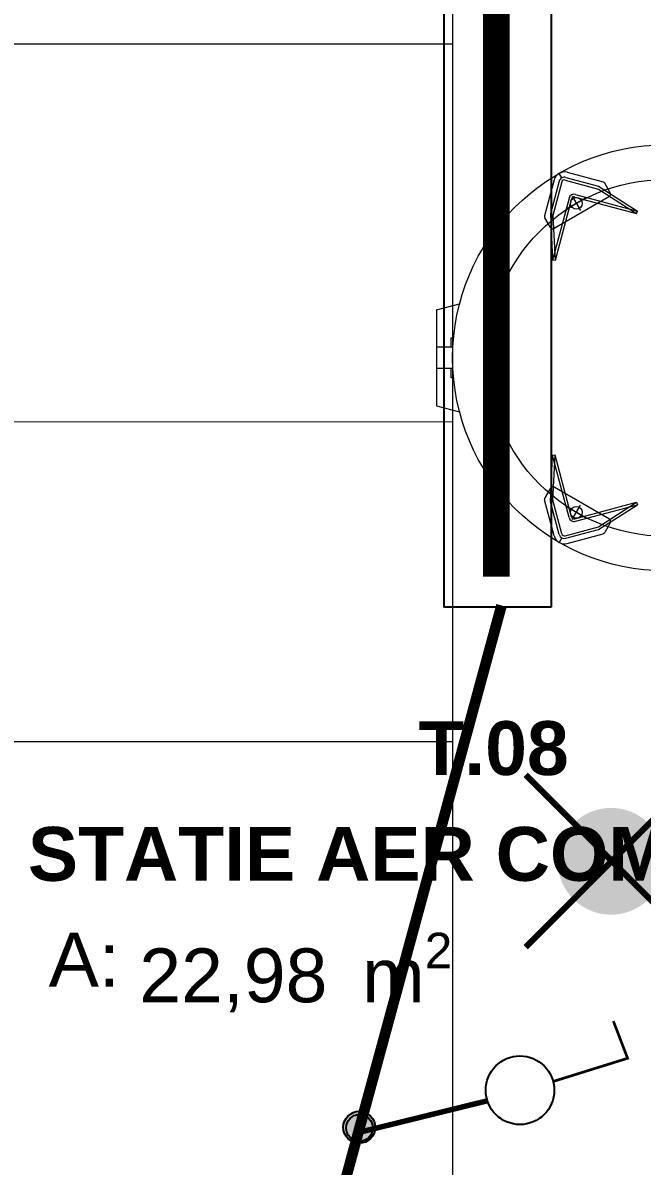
# Model space of a CAD drawing. Header units: millimetres. Extents: x 1322820 to 1391563, y 1051909 to 1098256.
# Drawn here: x 1363418 to 1364569, y 1086597 to 1088720 of the extents above; entities that cross this region are included whole.
import ezdxf
from ezdxf.enums import TextEntityAlignment as Align

# ---------------------------------------------------------------- set-up
doc = ezdxf.new("R2010")
doc.units = ezdxf.units.MM
doc.header["$MEASUREMENT"] = 0
doc.linetypes.add('DUBLU_INTRERUPT', pattern=[1.093612, 0.529167, -0.211667, 0.141111, -0.211667])
doc.layers.get('0').update_dxf_attribs({"true_color": 0x787878})
for name, color, linetype in [('Circuit echipo', 7, 'Continuous'), ('circuite iluminat normal', 7, 'Continuous'), ('circuite iluminat vitali', 1, 'Continuous'), ('circuite prize vitali', 1, 'Continuous'), ('ELECTRICAL', 7, 'Continuous'), ('ELECTRICE', 1, 'Continuous')]:
    doc.layers.add(name, color=color, linetype=linetype)
doc.layers.add('instalatii - echipamente_Pen_No__21', color=7, linetype='Continuous', lineweight=20, true_color=0x787878)
doc.layers.add('New_ARCHICAD Zone Stamps_Pen_No__1', color=7, linetype='Continuous', lineweight=13, true_color=0x787878)
doc.layers.add('New_arhitectura - suprafete DTAC', color=7, linetype='Continuous', true_color=0x787878)
doc.styles.add('GENERATED_STYLE_1', font='arialbd.ttf')
doc.styles.add('GENERATED_STYLE_2', font='arial.ttf')

# ---------------------------------------------------------------- blocks, each defined once
blk = doc.blocks.new('STATIE AER COMPRIMAT_T.08_7_1', base_point=(1363316.2, 1088338.9))
at = {"layer": 'New_ARCHICAD Zone Stamps_Pen_No__1', "color": 7, "lineweight": 13, "insert": (1363634.8, 1087030.8), "char_height": 100, "attachment_point": 1, "style": 'GENERATED_STYLE_2'}
blk.add_mtext('\\A1;\\pt0,50;22,98{\\H0.66x;\\S^  ;} m{\\H0.66x;\\S2^  ;}', dxfattribs=at)
at = {"layer": 'New_ARCHICAD Zone Stamps_Pen_No__1', "color": 7, "lineweight": 13}
for tag, style, p in [('DUMMY_849', 'GENERATED_STYLE_1', (1363740.8, 1087446.5)), ('DUMMY_850', 'GENERATED_STYLE_1', (1365119.6, 1087250.1)), ('measuredAreaCode', 'GENERATED_STYLE_2', (1363466.5, 1087030.8))]:
    blk.add_attdef(tag, text='', height=100, dxfattribs=dict(at, style=style)).set_placement(p, align=Align.TOP_LEFT)
at = {"layer": 'New_ARCHICAD Zone Stamps_Pen_No__1', "color": 7, "lineweight": 13, "style": 'GENERATED_STYLE_1'}
for tag, p in [('ROOM_NUMBER', (1364293.1, 1087423.6)), ('ROOM_NAME', (1364293.1, 1087227.2))]:
    blk.add_attdef(tag, text='', height=100, dxfattribs=at).set_placement(p, align=Align.TOP_CENTER)
blk = doc.blocks.new('terasa')
at = {"layer": 'instalatii - echipamente_Pen_No__21', "linetype": 'Continuous', "lineweight": 20}
for p, q in [((1364419.788, 1088432.407), (1364414.843, 1088440.972)), ((1364427.293, 1088433.395), (1364487.846, 1088417.17)), ((1364429.852, 1088442.948), (1364496.584, 1088425.067)), ((1364405.627, 1088428.961), (1364387.747, 1088362.23)), ((1364415.18, 1088426.401), (1364398.955, 1088365.848)), ((1364419.957, 1088425.122), (1364403.285, 1088362.899)), ((1364426.013, 1088428.618), (1364488.235, 1088411.946)), ((1364487.846, 1088417.17), (1364560.413, 1088371.072)), ((1364488.235, 1088411.946), (1364558.791, 1088366.387)), ((1364510.077, 1088404.594), (1364499.587, 1088422.763)), ((1364433.385, 1088394.871), (1364402.594, 1088279.956)), ((1364508.267, 1088397.839), (1364405.486, 1088338.498)), ((1364438.161, 1088393.59), (1364407.462, 1088279.017)), ((1364464.117, 1088395.189), (1364429.856, 1088375.409)), ((1364439.371, 1088398.489), (1364454.602, 1088372.108)), ((1364444.217, 1088397.087), (1364558.791, 1088366.387)), ((1364445.498, 1088401.863), (1364560.413, 1088371.072)), ((1364558.791, 1088366.387), (1364560.413, 1088371.072)), ((1364398.731, 1088340.308), (1364388.241, 1088358.478)), ((1364398.955, 1088365.848), (1364402.594, 1088279.956)), ((1364403.285, 1088362.899), (1364407.462, 1088279.017)), ((1364407.462, 1088279.017), (1364402.594, 1088279.956)), ((1364187.372, 1088187.38), (1364230.003, 1088198.803)), ((1364187.372, 1088187.38), (1364187.371, 1088009.359)), ((1364214.074, 1088135.457), (1364217.041, 1088135.457)), ((1364214.074, 1088118.396), (1364214.074, 1088135.457)), ((1364217.041, 1088135.457), (1364217.041, 1088118.396)), ((1364217.331, 1088118.396), (1364187.371, 1088118.396)), ((1364217.331, 1088078.342), (1364187.371, 1088078.342)), ((1364214.074, 1088061.281), (1364214.074, 1088078.342)), ((1364217.041, 1088078.342), (1364217.041, 1088061.281)), ((1364217.041, 1088061.281), (1364214.074, 1088061.281)), ((1364187.371, 1088009.359), (1364230.003, 1087997.935)), ((1364398.955, 1087830.889), (1364402.593, 1087916.782)), ((1364407.462, 1087917.721), (1364402.593, 1087916.782)), ((1364433.385, 1087801.867), (1364402.593, 1087916.782)), ((1364403.285, 1087833.838), (1364407.462, 1087917.721)), ((1364438.162, 1087803.147), (1364407.462, 1087917.721)), ((1364398.731, 1087856.429), (1364388.241, 1087838.26)), ((1364508.267, 1087798.898), (1364405.486, 1087858.239)), ((1364405.628, 1087767.776), (1364387.747, 1087834.508)), ((1364415.181, 1087770.336), (1364398.955, 1087830.889)), ((1364419.957, 1087771.616), (1364403.285, 1087833.838)), ((1364464.117, 1087801.548), (1364429.856, 1087821.328)), ((1364439.371, 1087798.248), (1364454.601, 1087824.629)), ((1364444.218, 1087799.65), (1364558.791, 1087830.35)), ((1364445.498, 1087794.874), (1364560.413, 1087825.665)), ((1364487.846, 1087779.568), (1364560.413, 1087825.665)), ((1364488.236, 1087784.791), (1364558.791, 1087830.35)), ((1364558.791, 1087830.35), (1364560.413, 1087825.665)), ((1364426.013, 1087768.119), (1364488.236, 1087784.791)), ((1364427.293, 1087763.343), (1364487.846, 1087779.568)), ((1364429.853, 1087753.789), (1364496.584, 1087771.67)), ((1364510.077, 1087792.143), (1364499.587, 1087773.974)), ((1364419.788, 1087764.33), (1364414.843, 1087755.765))]:
    blk.add_line(p, q, dxfattribs=at)
for points in [[(1364217.276, 1088681.764), (1364217, 1090570.775), (1361828.539, 1090570.6), (1361828.815, 1088681.589)], [(1364217.466, 1087386.074), (1364217.19, 1089275.085), (1361828.728, 1089274.911), (1361829.004, 1087385.9)], [(1364217.655, 1086090.373), (1364217.379, 1087979.384), (1361828.918, 1087979.209), (1361829.194, 1086090.198)]]:
    blk.add_lwpolyline(points, close=True, dxfattribs=at)
for centre, radius in [((1364612.646, 1088098.368), 395.604), ((1364612.646, 1088098.368), 331.319), ((1364446.986, 1088385.299), 10.879), ((1364446.987, 1087811.439), 10.879)]:
    blk.add_circle(centre, radius, dxfattribs=at)
for centre, radius, start, end in [((1364424.733, 1088423.842), 19.78, 75.0012, 164.9999), ((1364424.733, 1088423.842), 9.89, 74.9988, 164.999), ((1364424.733, 1088423.842), 4.945, 75.0017, 164.9962), ((1364495.304, 1088420.291), 4.945, 29.9999, 75.0019), ((1364442.938, 1088392.31), 9.89, 74.9988, 164.9981), ((1364442.938, 1088392.31), 4.945, 75.001699, 165), ((1364505.794, 1088402.121), 4.945, 299.99993, 29.999899), ((1364392.523, 1088360.95), 4.945, 165.002698, 210.002098), ((1364403.013, 1088342.781), 4.945, 210.000401, 299.99911), ((1364403.014, 1087853.956), 4.945, 59.9996, 149.9996), ((1364392.523, 1087835.787), 4.945, 150.000098, 194.998199), ((1364442.938, 1087804.427), 9.89, 194.9983, 284.99874), ((1364442.938, 1087804.427), 4.945, 194.9983, 284.998551), ((1364505.794, 1087794.616), 4.945, 330.00007, 59.9992), ((1364424.734, 1087772.896), 4.945, 195.003699, 284.99855), ((1364495.304, 1087776.447), 4.945, 284.998551, 330.00007), ((1364424.734, 1087772.896), 19.78, 195.0005, 284.99863), ((1364424.734, 1087772.896), 9.89, 195.001, 284.99832)]:
    blk.add_arc(centre, radius, start, end, dxfattribs=at)
at = {"layer": 'New_arhitectura - suprafete DTAC', "linetype": 'Continuous', "lineweight": 13}
blk.add_blockref('STATIE AER COMPRIMAT_T.08_7_1', (1363316.197, 1088338.908), dxfattribs=at).add_auto_attribs({'ROOM_NAME': 'STATIE AER COMPRIMAT', 'ROOM_NUMBER': 'T.08', 'measuredAreaCode': 'A: '})
blk = doc.blocks.new('A$C2BB31A3D')
at = {"layer": 'circuite iluminat normal'}
blk.add_lwpolyline([(0, 0), (1200, 0), (1200, 200), (0, 200)], close=True, dxfattribs=at)
at = {"layer": 'circuite iluminat vitali', "const_width": 50}
blk.add_lwpolyline([(56.2, 102.7), (1121.4, 102.7)], dxfattribs=at)

msp = doc.modelspace()

# ---------------------------------------------------------------- block references
msp.add_blockref('terasa', (0, 0))

# ---------------------------------------------------------------- next in the draw order: hatches: boundary and pattern name
at = {"layer": 'circuite iluminat normal'}
h = msp.add_hatch(color=1, dxfattribs=at)
h.paths.add_polyline_path([(1364072, 1086678.3, -0.528515), (1364041.6, 1086639.7), (1364055.7, 1086672)])
h.paths.add_polyline_path([(1364072, 1086678.3), (1364055.7, 1086672), (1364064.1, 1086691, -0.127588)])
h.paths.add_polyline_path([(1364064.1, 1086691), (1364041.6, 1086639.7, -0.086363), (1364031.7, 1086642.2, -0.099878), (1364022.1, 1086648.9), (1364044.1, 1086699.1, -0.099878), (1364055.6, 1086696.6, -0.086363)])
h.paths.add_polyline_path([(1364044.1, 1086699.1), (1364022.1, 1086648.9, -0.664213)])
h = msp.add_hatch(color=256, dxfattribs=at)
h.paths.add_polyline_path([(1364044.2, 1086643.4, -0.528515), (1364020.9, 1086677), (1364043.1, 1086657.9)])
h.paths.add_polyline_path([(1364044.2, 1086643.4), (1364043.1, 1086657.9), (1364056.2, 1086646.6, -0.127588)])
h.paths.add_polyline_path([(1364056.2, 1086646.6), (1364020.9, 1086677, -0.086363), (1364025.2, 1086684.3, -0.099878), (1364033, 1086690.3), (1364067.6, 1086660.5, -0.099878), (1364062.8, 1086652, -0.086363)])
h.paths.add_polyline_path([(1364067.6, 1086660.5), (1364033, 1086690.3, -0.664213)])
at = {"layer": 'ELECTRICE', "linetype": 'DUBLU_INTRERUPT'}
h = msp.add_hatch(color=1, dxfattribs=at)
h.paths.add_polyline_path([(1364434.1, 1087101.3, 0.414226), (1364573.5, 1087086.1), (1364496.2, 1087163.4)])
h.paths.add_polyline_path([(1364496.2, 1087163.4), (1364573.5, 1087086.1, 0.227426), (1364610.6, 1087163.4, 0.227437), (1364573.5, 1087240.8)])
h.paths.add_polyline_path([(1364496.2, 1087163.4), (1364573.5, 1087240.8, 0.414202), (1364434.1, 1087225.5)])
h.paths.add_polyline_path([(1364434.1, 1087101.3), (1364496.2, 1087163.4), (1364434.1, 1087225.5, 0.170706), (1364412.2, 1087163.4, 0.170696)])

# ---------------------------------------------------------------- next in the draw order: linework, layer by layer
at = {"layer": 'circuite iluminat normal', "linetype": 'Continuous', "const_width": 5.03}
msp.add_lwpolyline([(1364402.7, 1086754.2), (1364542.2, 1086797.6), (1364515.7, 1086866.7)], dxfattribs=at)
at = {"layer": 'circuite iluminat normal', "const_width": 10.1}
msp.add_lwpolyline([(1364036.6, 1086658.4), (1364283.4, 1086719.1)], dxfattribs=at)
at = {"layer": 'circuite iluminat normal', "ltscale": 1.01}
msp.add_circle((1364342.2, 1086738.3), 63.7, dxfattribs=at)
at = {"layer": 'circuite iluminat normal', "color": 1}
msp.add_circle((1364043.6, 1086669.4), 29.7, dxfattribs=at)
at = {"layer": 'circuite iluminat normal'}
msp.add_circle((1364044, 1086668.2), 24.8, dxfattribs=at)
at = {"layer": 'circuite prize vitali', "lineweight": 20, "const_width": 20}
msp.add_lwpolyline([(1364307.9, 1087638.6), (1363985.4, 1086452.4)], dxfattribs=at)
at = {"layer": 'ELECTRICAL', "linetype": 'Continuous', "const_width": 11.3, "flags": 128}
msp.add_lwpolyline([(1364672.8, 1087324.1), (1364352.7, 1087004), (1364512.7, 1087164.1), (1364672.8, 1087004), (1364352.7, 1087324.1)], dxfattribs=at)

# ---------------------------------------------------------------- next in the draw order: block references
at = {"layer": 'Circuit echipo', "rotation": 90}
msp.add_blockref('A$C2BB31A3D', (1364400.9, 1087635.8), dxfattribs=at)

doc.saveas('drawing.dxf')
